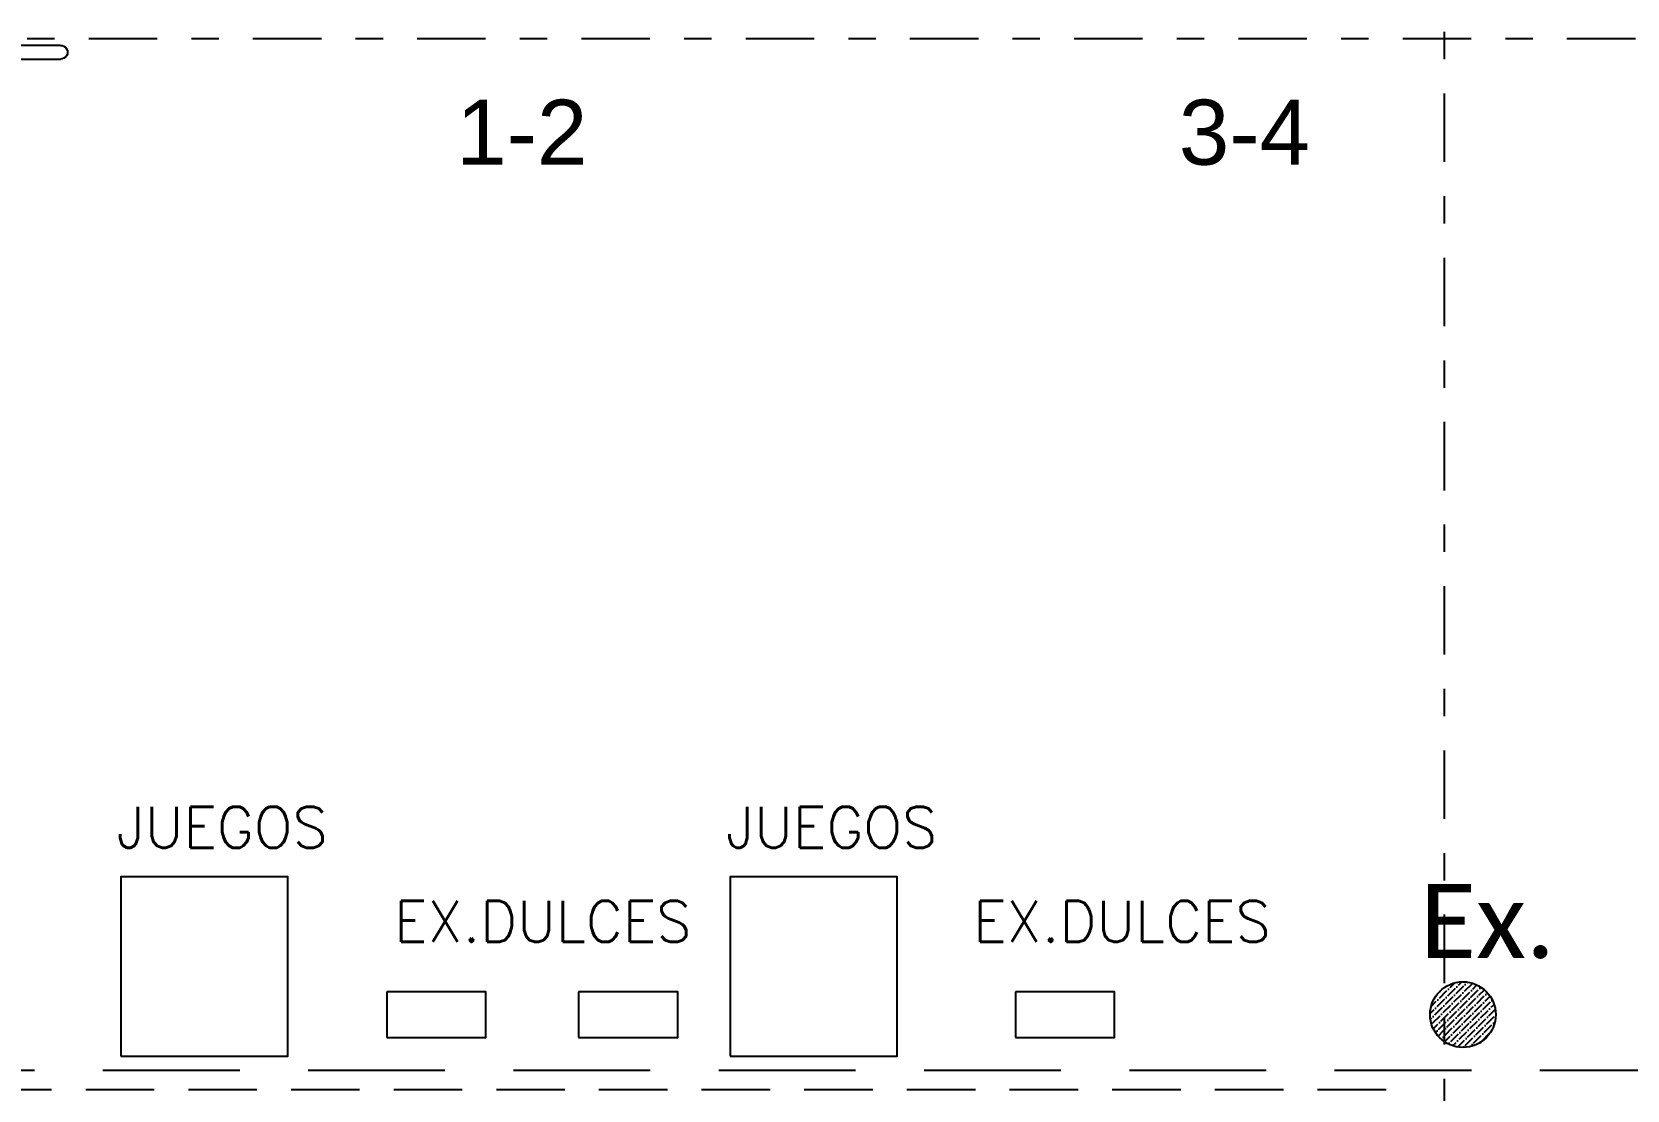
# Model space of a CAD drawing. Header units: millimetres. Extents: x 340 to 1003762, y 22 to 362022.
# Drawn here: x 406.99 to 412.82, y 38.5 to 42.37 of the extents above; entities that cross this region are included whole.
import ezdxf
from ezdxf.enums import TextEntityAlignment as Align
from ezdxf.xclip import XClip

# ---------------------------------------------------------------- set-up
doc = ezdxf.new("R2010")
doc.units = ezdxf.units.MM
doc.header["$XCLIPFRAME"] = 0
doc.linetypes.add('LSBB_P_002 - PLANTA 1° NIVEL SALA DE VENTAS$0$DASHDOT2', pattern=[0.5, 0.25, -0.125, 0, -0.125])
doc.linetypes.add('LSBB_P_002 - PLANTA 1° NIVEL SALA DE VENTAS$0$HIDDEN', pattern=[0.375, 0.25, -0.125])
for name, color, linetype in [('LSBB_P_002 - PLANTA 1° NIVEL SALA DE VENTAS$0$A-CHECKOUTS', 6, 'Continuous'), ('LSBB_P_002 - PLANTA 1° NIVEL SALA DE VENTAS$0$A-Equipos', 8, 'Continuous'), ('LSBB_P_002 - PLANTA 1° NIVEL SALA DE VENTAS$0$CENEFA', 6, 'LSBB_P_002 - PLANTA 1° NIVEL SALA DE VENTAS$0$HIDDEN'), ('LSBB_P_002 - PLANTA 1° NIVEL SALA DE VENTAS$0$EJES', 8, 'LSBB_P_002 - PLANTA 1° NIVEL SALA DE VENTAS$0$DASHDOT2'), ('LSBB_P_002 - PLANTA 1° NIVEL SALA DE VENTAS$0$LETRERO', 2, 'Continuous'), ('LSBB_P_002 - PLANTA 1° NIVEL SALA DE VENTAS$0$LETREROS', 2, 'Continuous'), ('LSBB_P_002 - PLANTA 1° NIVEL SALA DE VENTAS$0$N- EXTINTOR O RH', 1, 'Continuous'), ('XREF', 7, 'Continuous')]:
    doc.layers.add(name, color=color, linetype=linetype)
doc.styles.add('LSBB_P_002 - PLANTA 1° NIVEL SALA DE VENTAS$0$ROMANS', font='romans')
doc.styles.add('LSBB_P_002 - PLANTA 1° NIVEL SALA DE VENTAS$0$SANSSERIF', font='sas_____.pfb')
doc.styles.add('LSBB_P_002 - PLANTA 1° NIVEL SALA DE VENTAS$0$STANDARD', font='txt')

# ---------------------------------------------------------------- blocks, each defined once
blk = doc.blocks.new('LSBB_P_002 - PLANTA 1° NIVEL SALA DE VENTAS$0$A$C733336A8')
at = {"layer": 'LSBB_P_002 - PLANTA 1° NIVEL SALA DE VENTAS$0$N- EXTINTOR O RH', "linetype": 'ByBlock'}
h = blk.add_hatch(dxfattribs=at)
h.set_pattern_fill('ANSI36,_I', color=256, scale=0.126, style=2)
h.set_pattern_definition([(45, (8652.443333, -21254.299438), (0.008352698853, 0.03062656246), [0.039375, -0.007875, 0, -0.007875])])
edge = h.paths.add_edge_path()
edge.add_arc((0.1724, 0.12), 0.12, 0, 360)
at = {"layer": 'LSBB_P_002 - PLANTA 1° NIVEL SALA DE VENTAS$0$N- EXTINTOR O RH'}
blk.add_circle((0.1724, 0.12), 0.12, dxfattribs=at)
at = {"layer": 'LSBB_P_002 - PLANTA 1° NIVEL SALA DE VENTAS$0$N- EXTINTOR O RH', "insert": (0.2618, 0.4601), "char_height": 0.27, "width": 6.008867, "attachment_point": 5, "style": 'LSBB_P_002 - PLANTA 1° NIVEL SALA DE VENTAS$0$STANDARD'}
blk.add_mtext('{\\fCalibri|b0|i0|c0|p34;Ex.}', dxfattribs=at)
blk = doc.blocks.new('LSBB_P_002 - PLANTA 1° NIVEL SALA DE VENTAS$0$EXTINTORES EXISTENTES')
at = {"layer": 'LSBB_P_002 - PLANTA 1° NIVEL SALA DE VENTAS$0$N- EXTINTOR O RH', "color": 20}
blk.add_blockref('LSBB_P_002 - PLANTA 1° NIVEL SALA DE VENTAS$0$A$C733336A8', (827.2551, 253.477), dxfattribs=at)
blk = doc.blocks.new('LSBB_P_002 - PLANTA 1° NIVEL SALA DE VENTAS$0$self scanning (16.03.2016)')
at = {"layer": 'LSBB_P_002 - PLANTA 1° NIVEL SALA DE VENTAS$0$A-CHECKOUTS', "elevation": 0}
for points in [[(6103.84, 1704.95), (6103.84, 1704.95), (6228.54, 1704.95), (6228.54, 1704.95)], [(6228.54, 1699.95), (6228.54, 1699.95), (6103.84, 1699.95), (6103.84, 1699.95)]]:
    blk.add_lwpolyline(points, dxfattribs=at)
at = {"layer": 'LSBB_P_002 - PLANTA 1° NIVEL SALA DE VENTAS$0$A-CHECKOUTS'}
blk.add_arc((6228.69, 1702.45, 0), 2.5, 266.56801, 93.43199, dxfattribs=at)
blk = doc.blocks.new('LSBB_P_002 - PLANTA 1° NIVEL SALA DE VENTAS', base_point=(223.5696, 14.2202))
at = {"layer": 'LSBB_P_002 - PLANTA 1° NIVEL SALA DE VENTAS$0$A-Equipos'}
for p, q in [((823.5767, 253.6839), (823.5767, 253.5164)), ((824.2773, 253.6839), (824.2773, 253.5164)), ((825.8734, 253.6839), (825.8734, 253.5164))]:
    blk.add_line(p, q, dxfattribs=at)
for points in [[(822.6045, 253.4484), (823.2145, 253.4484), (823.2145, 254.1034), (822.6045, 254.1034)], [(824.831, 253.4484), (825.441, 253.4484), (825.441, 254.1034), (824.831, 254.1034)]]:
    blk.add_lwpolyline(points, close=True, dxfattribs=at)
for points in [[(823.5767, 253.5164), (823.9386, 253.5164), (823.9386, 253.6839), (823.5767, 253.6839)], [(824.2773, 253.5164), (824.6392, 253.5164), (824.6392, 253.6839), (824.2773, 253.6839)], [(825.8734, 253.5164), (826.2353, 253.5164), (826.2353, 253.6839), (825.8734, 253.6839)]]:
    blk.add_lwpolyline(points, dxfattribs=at)
at = {"layer": 'LSBB_P_002 - PLANTA 1° NIVEL SALA DE VENTAS$0$CENEFA', "color": 7}
blk.add_line((795.8516, 253.3265), (827.3229, 253.3265), dxfattribs=at)
blk.add_line((795.8516, 253.3265), (827.3229, 253.3265), dxfattribs=at)
at = {"layer": 'LSBB_P_002 - PLANTA 1° NIVEL SALA DE VENTAS$0$CENEFA', "color": 7, "ltscale": 2}
blk.add_lwpolyline([(795.6145, 253.3956), (795.6145, 257.7156), (795.8395, 257.7156), (795.8395, 258.1556), (798.4273, 258.1556), (798.4273, 257.9171), (798.5795, 257.9171), (798.5795, 263.4156), (795.6945, 263.4156), (795.6945, 296.9256), (872.8295, 296.9256), (872.8295, 249.1906), (859.1489, 249.1906), (859.1489, 250.068), (855.8019, 250.068), (855.8019, 257.6795), (849.1846, 257.6795), (849.1846, 262.9554), (848.6586, 262.9554), (848.6586, 257.1295), (855.289, 257.1295), (855.289, 253.3956)], close=True, dxfattribs=at)
blk.add_lwpolyline([(855.289, 253.3956), (795.6145, 253.3956), (795.6145, 257.7156), (795.2145, 257.7156), (795.2145, 252.9956), (827.3395, 252.9956), (827.3395, 253.2156), (835.5395, 253.2156), (835.5395, 253.3956), (843.3395, 253.3956), (843.3392, 253.2726), (851.8144, 253.2725), (851.8049, 253.3156), (855.4424, 253.3156), (855.4519, 253.3226), (855.6019, 253.3226)], dxfattribs=at)
at = {"layer": 'LSBB_P_002 - PLANTA 1° NIVEL SALA DE VENTAS$0$EJES'}
for p, q in [((827.4395, 330.1656), (827.4395, 242.5191)), ((879.7376, 257.1656), (769.0572, 257.1656))]:
    blk.add_line(p, q, dxfattribs=at)
at = {"layer": 'LSBB_P_002 - PLANTA 1° NIVEL SALA DE VENTAS$0$A-CHECKOUTS', "xscale": -0.01, "yscale": 0.01, "zscale": 0.01, "rotation": 180}
blk.add_blockref('LSBB_P_002 - PLANTA 1° NIVEL SALA DE VENTAS$0$self scanning (16.03.2016)', (760.0986, 274.1407), dxfattribs=at)
at = {"layer": 'LSBB_P_002 - PLANTA 1° NIVEL SALA DE VENTAS$0$N- EXTINTOR O RH'}
blk.add_blockref('LSBB_P_002 - PLANTA 1° NIVEL SALA DE VENTAS$0$EXTINTORES EXISTENTES', (0.08, 0.0032), dxfattribs=at)
at = {"layer": 'LSBB_P_002 - PLANTA 1° NIVEL SALA DE VENTAS$0$LETRERO', "style": 'LSBB_P_002 - PLANTA 1° NIVEL SALA DE VENTAS$0$SANSSERIF'}
for s, p in [('1-2', (823.8298, 256.634, 0.2233)), ('3-4', (826.4696, 256.634, 0.2233))]:
    blk.add_text(s, height=0.23756, rotation=360, dxfattribs=at).set_placement(p, align=Align.BOTTOM_LEFT)
at = {"layer": 'LSBB_P_002 - PLANTA 1° NIVEL SALA DE VENTAS$0$LETREROS', "char_height": 0.15, "attachment_point": 2, "style": 'LSBB_P_002 - PLANTA 1° NIVEL SALA DE VENTAS$0$ROMANS'}
for s, insert in [('JUEGOS', (822.975, 254.3599)), ('JUEGOS', (825.2016, 254.3599)), ('EX.DULCES', (824.1461, 254.0156)), ('EX.DULCES', (826.262, 254.0156))]:
    blk.add_mtext(s, dxfattribs=dict(at, insert=insert))

msp = doc.modelspace()

# ---------------------------------------------------------------- block references
at = {"layer": 'XREF'}
ref = msp.add_blockref('LSBB_P_002 - PLANTA 1° NIVEL SALA DE VENTAS', (-191.719, -200.5998), dxfattribs=at)
XClip(ref).set_block_clipping_path([(755.454857474, 236.6800249606), (887.3150098981, 333.6713636781)])

doc.saveas('drawing.dxf')
